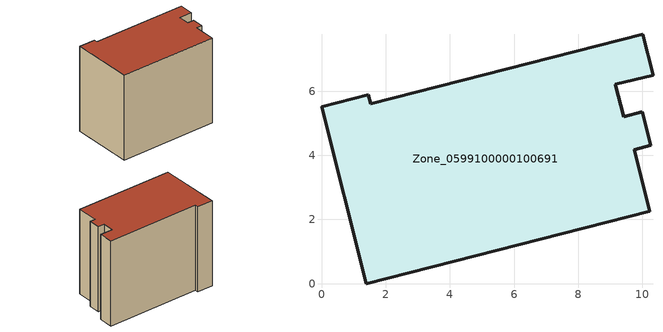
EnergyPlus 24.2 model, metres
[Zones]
Zone_0599100000100691
 floor ground (C_G): 1.4,0 0,5.52 1.45,5.89 1.53,5.6 10.01,7.77 10.33,6.5 9.16,6.21 9.41,5.21 10,5.35 10.26,4.32 9.74,4.18 10.23,2.25 z0
 wall outside (C_F): 0,5.52 1.4,0 10.23,2.25 9.74,4.18 10.26,4.32 10,5.35 9.41,5.21 9.16,6.21 10.33,6.5 10.01,7.77 1.53,5.6 1.45,5.89 0,5.52 z0:8.06
 roof outside (C_R): 10.01,7.77 1.53,5.6 1.45,5.89 0,5.52 1.4,0 10.23,2.25 9.74,4.18 10.26,4.32 10,5.35 9.41,5.21 9.16,6.21 10.33,6.5 z8.06
[BUILDING]
Pand.0599100000100691: North Axis=0; Terrain=City; Loads Convergence Tolerance Value=0.04; Temperature Convergence Tolerance Value=0.4; Solar Distribution=FullExterior; Maximum Number of Warmup Days=25; Minimum Number of Warmup Days=1
[Site:Location]
Rotterdam.The.Hague.AP_ZH_NLD Design_Conditions: Latitude=51.96; Longitude=4.45; Time Zone=1; Elevation=-4.5
[SITE:GROUNDTEMPERATURE:BUILDINGSURFACE]
18, 18, 18, 18, 18, 18, 18, 18, 18, 18, 18, 18
[MATERIAL] Thermal Absorptance=0.9; Solar Absorptance=0.7; Visible Absorptance=0.7
Name | Roughness | Thickness | Conductivity | Density | Specific Heat
G.TI.1975-1991 | MediumSmooth | 0.15 | 0.288461 | 540 | 1210
F.TI.1975-1991 | Rough | 0.3 | 0.230769 | 1920 | 840
R.TI.1975-1991 | MediumRough | 0.2 | 0.153846 | 1500 | 1000
[CONSTRUCTION]
C_G: G.TI.1975-1991
C_F: F.TI.1975-1991
C_R: R.TI.1975-1991
[ZONE]
Zone_0599100000100691: Type=1; Multiplier=1; Ceiling Height=Autocalculate; Volume=Autocalculate; Floor Area=autocalculate; Part of Total Floor Area=Yes
[ZONEINFILTRATION:DESIGNFLOWRATE]
Infil_Zone_0599100000100691: Zone or ZoneList or Space or SpaceList=Zone_0599100000100691; Schedule=AlwaysOn; Design Flow Rate Calculation Method=Flow/Area; Flow Rate per Floor Area=0.003; Constant Term Coefficient=1; Temperature Term Coefficient=0; Velocity Term Coefficient=0; Velocity Squared Term Coefficient=0
[HVACTEMPLATE:ZONE:IDEALLOADSAIRSYSTEM]
Zone_0599100000100691: Maximum Heating Supply Air Temperature=50; Minimum Cooling Supply Air Temperature=13; Maximum Heating Supply Air Humidity Ratio=0.0156; Minimum Cooling Supply Air Humidity Ratio=0.0077; Heating Limit=NoLimit; Cooling Limit=NoLimit; Dehumidification Control Type=ConstantSensibleHeatRatio; Cooling Sensible Heat Ratio=0.7; Dehumidification Setpoint=60; Humidification Control Type=None; Humidification Setpoint=30; Outdoor Air Method=None; Outdoor Air Flow Rate per Person=0.00944; Outdoor Air Flow Rate per Zone Floor Area=0; Outdoor Air Flow Rate per Zone=0; Demand Controlled Ventilation Type=None; Outdoor Air Economizer Type=NoEconomizer; Heat Recovery Type=None; Sensible Heat Recovery Effectiveness=0.7; Latent Heat Recovery Effectiveness=0.65
[ZONECONTROL:THERMOSTAT]
ThermostatControl_Zone_0599100000100691: Zone or ZoneList=Zone_0599100000100691; Control Type Schedule=DualSetpointControlType; Control 1=Thermostat_Zone_0599100000100691; Temperature Difference Between Cutout And Setpoint=0
[THERMOSTATSETPOINT:DUALSETPOINT]
Thermostat_Zone_0599100000100691: Heating Setpoint Temperature Schedule=HeatingSetpoint_Zone_0599100000100691; Cooling Setpoint Temperature Schedule=CoolingSetpoint_Zone_0599100000100691
[SCHEDULE:COMPACT]
HeatingSetpoint_Zone_0599100000100691: Through: 12/31, For: AllDays, Until: 24:00, 21
CoolingSetpoint_Zone_0599100000100691: Through: 12/31, For: AllDays, Until: 24:00, 24
DualSetpointControlType: Through: 12/31, For: AllDays, Until: 24:00, 4
AlwaysOn: Through: 12/31, For: AllDays, Until: 24:00, 1
